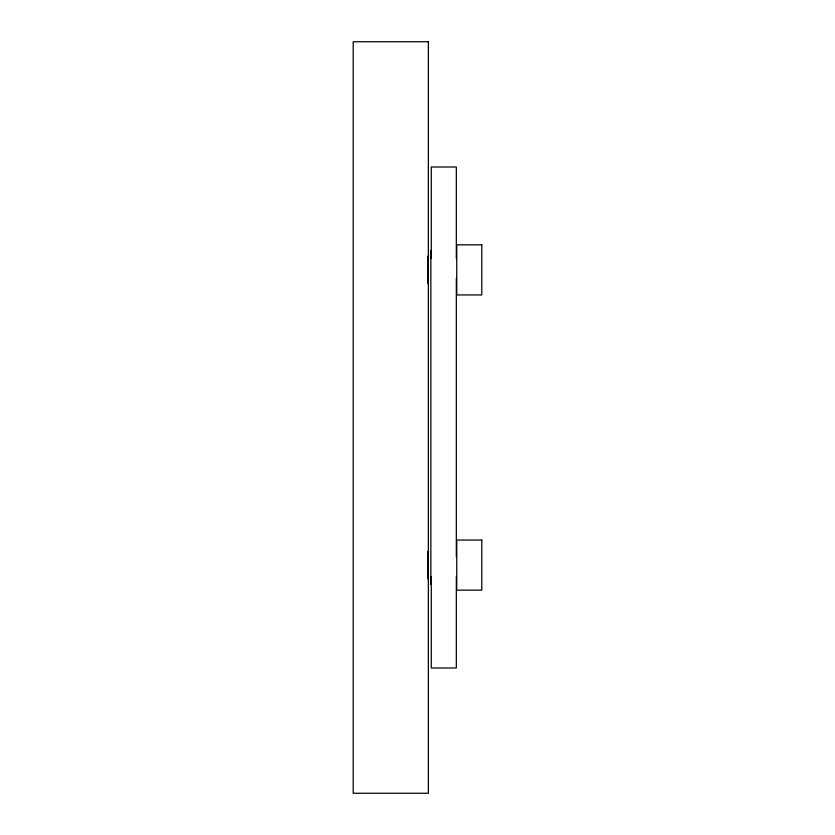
<?xml version="1.0" encoding="UTF-8"?>
<svg xmlns="http://www.w3.org/2000/svg" width="835" height="835" viewBox="0 0 835 835"><rect width="100%" height="100%" fill="white"/><g stroke="black" fill="none" stroke-linecap="round" stroke-linejoin="round"><path stroke-width="1.25" d="M456.327 258.589L456.327 167L431.277 167L431.277 258.589M456.327 278.326L456.327 556.674M456.327 576.411L456.327 668L431.277 668L431.277 576.411M430.86 250.5L430.86 584.5M427.938 256.115L427.938 283.67M427.938 551.33L427.938 578.885M428.355 41.75L353.205 41.75L353.205 793.25L428.355 793.25L428.355 41.75M481.795 244.843L456.745 244.843L456.745 294.943L481.795 294.943L481.795 244.843M481.795 540.057L456.745 540.057L456.745 590.157L481.795 590.157L481.795 540.057"/></g></svg>
